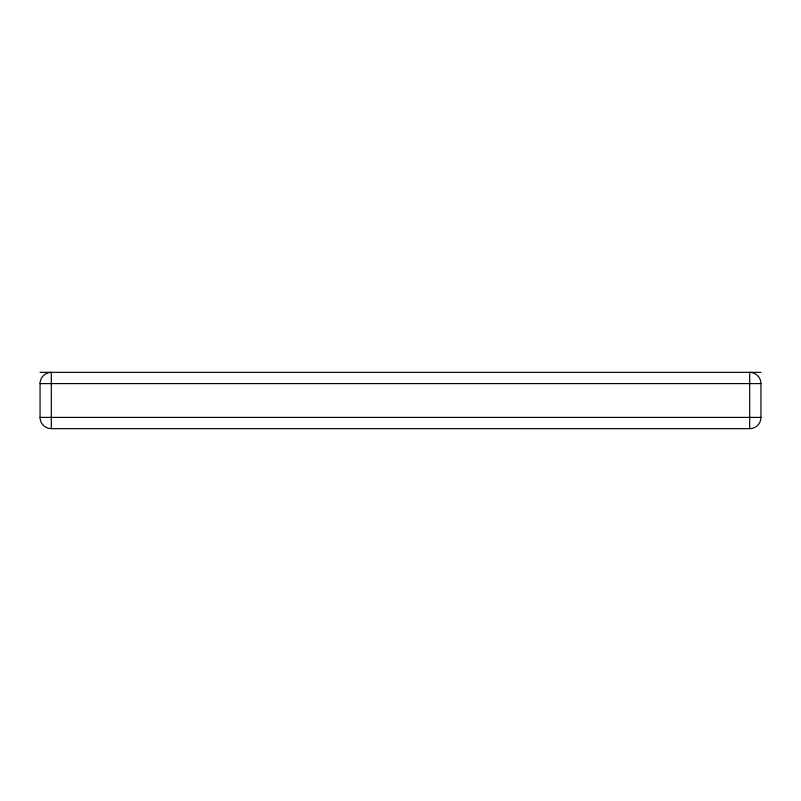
<?xml version="1.0" encoding="UTF-8"?>
<svg xmlns="http://www.w3.org/2000/svg" width="801" height="801" viewBox="0 0 801 801"><rect width="100%" height="100%" fill="white"/><g stroke="black" fill="none" stroke-linecap="round" stroke-linejoin="round"><path stroke-width="1.2" d="M40.05 372.345L760.95 372.345M40.05 383.599L760.95 383.599L760.95 417.401A11.264 11.264 0 0 1 749.686 428.665L51.314 428.655A11.264 11.264 0 0 1 40.05 417.401L40.05 383.599A11.264 11.264 0 0 1 51.314 372.345L51.314 428.655M40.05 417.401L760.95 417.401M749.686 428.655L749.686 372.345A11.264 11.264 0 0 1 760.95 383.599"/></g></svg>
